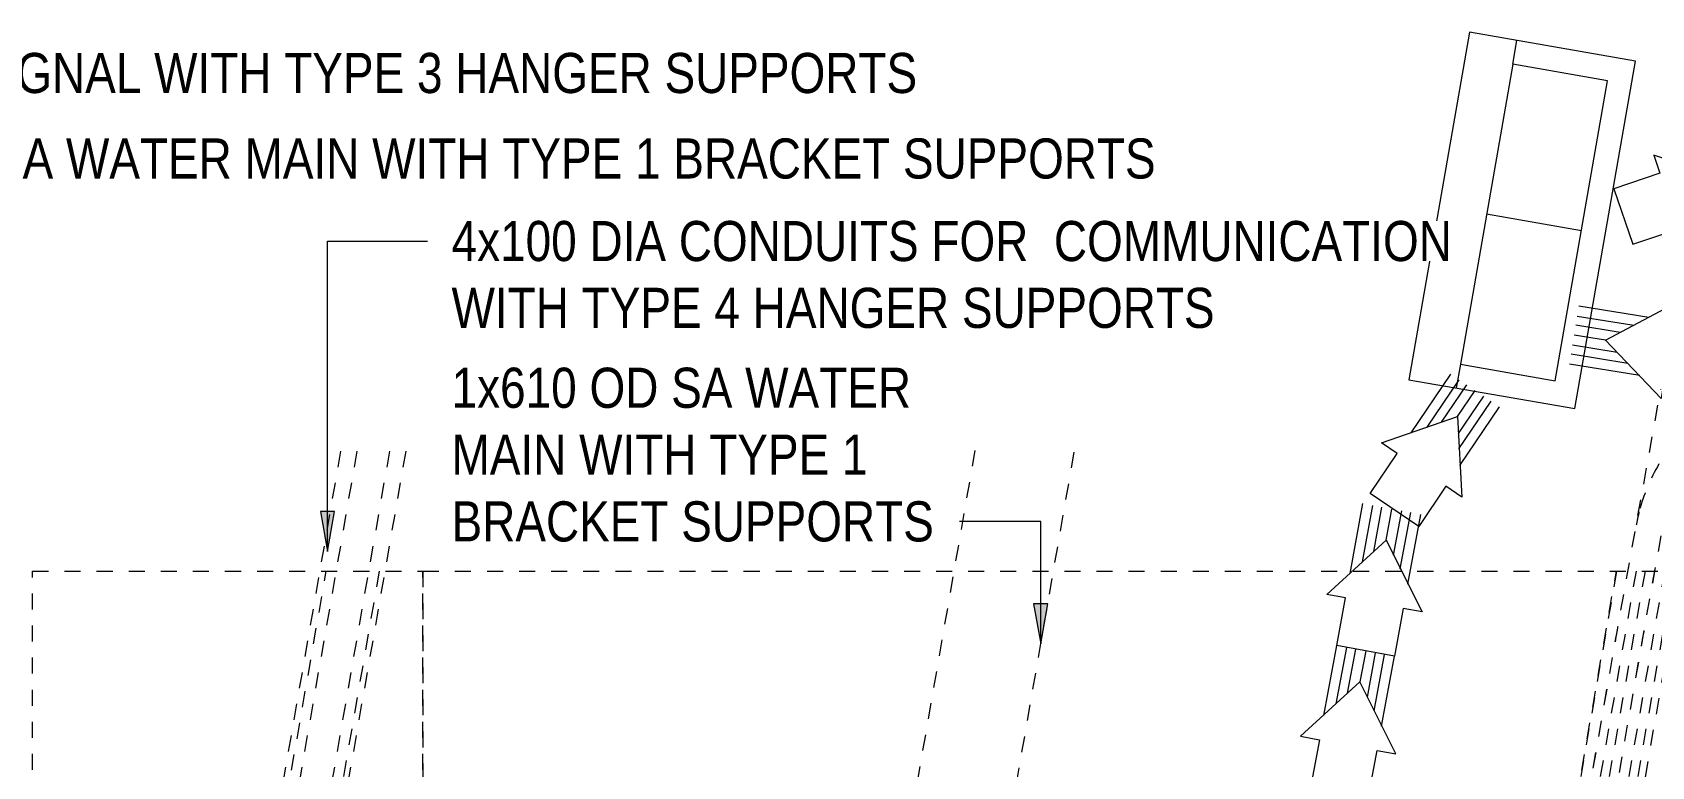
# Model space of a CAD drawing. Header units: metres. Extents: x 2 to 65, y 3 to 557.
# Drawn here: x 43.39 to 53.49, y 544.83 to 549.41 of the extents above; entities that cross this region are included whole.
import ezdxf

# ---------------------------------------------------------------- set-up
doc = ezdxf.new("R2010")
doc.units = ezdxf.units.M
doc.linetypes.add('Dashed', pattern=[0.0075, 0.005, -0.0025])
doc.linetypes.add('JacobsDash', pattern=[0.0045, 0.003, -0.0015])
for name, color, linetype, lineweight in [('A-DETL', 7, 'Continuous', 13), ('G-ANNO-TEXT', 7, 'Continuous', 9), ('S-BEAM', 7, 'Continuous', 50)]:
    doc.layers.add(name, color=color, linetype=linetype, lineweight=lineweight)
doc.styles.add('Arial Narrow_5', font='ARIALN.TTF', dxfattribs={"height": 0.25})

# ---------------------------------------------------------------- blocks, each defined once
blk = doc.blocks.new('T2DPAA-T2D-C3S-SD-M2D-100010_250_dwg-40816791-DRG-2873251 - SERVICE SUPPORT GENERAL ARRANGEMENT PLAN')
at = {"color": 252, "lineweight": 18, "true_color": 0x888888}
for p, q in [((79.833, -620.35), (80.274, -620.316)), ((78.935, -620.42), (79.377, -620.386)), ((79.922, -620.407), (80.279, -620.379)), ((80.003, -620.457), (80.283, -620.435)), ((79.024, -620.476), (79.382, -620.449)), ((79.106, -620.526), (79.386, -620.505)), ((80.778, -620.493), (81.196, -620.638)), ((79.115, -620.653), (79.396, -620.631)), ((79.94, -620.645), (80.297, -620.618)), ((80.013, -620.583), (80.293, -620.562)), ((80.837, -620.58), (81.175, -620.698)), ((82.268, -621.195), (82.216, -620.597)), ((79.043, -620.715), (79.4, -620.687)), ((79.861, -620.715), (80.302, -620.681)), ((80.891, -620.659), (81.157, -620.751)), ((81.27, -620.68), (81.12, -620.693)), ((78.963, -620.784), (79.405, -620.75)), ((80.658, -620.838), (81.076, -620.984)), ((80.758, -620.806), (81.097, -620.924)), ((80.85, -620.778), (81.115, -620.871)), ((81.49, -621.778), (81.445, -621.337)), ((81.544, -621.688), (81.508, -621.331)), ((81.592, -621.605), (81.564, -621.325)), ((81.718, -621.592), (81.69, -621.312)), ((81.782, -621.663), (81.746, -621.307)), ((81.853, -621.741), (81.809, -621.3))]:
    blk.add_line(p, q, dxfattribs=at)
at = {"color": 252, "lineweight": 18, "true_color": 0x888888, "flags": 128}
blk.add_lwpolyline([(83.286, -620.203), (81.094, -620.394), (81.186, -621.44), (83.377, -621.249)], close=True, dxfattribs=at)
for points in [[(79.391, -620.568), (79.195, -620.583), (78.772, -620.313), (78.781, -620.432), (78.48, -620.455), (78.508, -620.819), (78.809, -620.796), (78.818, -620.915), (79.195, -620.583)], [(80.092, -620.514), (79.716, -620.846), (79.706, -620.727), (79.405, -620.75), (79.377, -620.386), (79.678, -620.362), (79.669, -620.243), (80.092, -620.514), (80.288, -620.499)], [(80.95, -620.746), (80.472, -620.9), (80.512, -620.787), (80.226, -620.688), (80.346, -620.343), (80.632, -620.442), (80.671, -620.329), (80.95, -620.746), (81.136, -620.811)], [(83.162, -620.515), (81.27, -620.68), (81.322, -621.278), (83.215, -621.112), (83.162, -620.515), (83.312, -620.502)], [(81.647, -621.515), (81.988, -621.883), (81.869, -621.895), (81.899, -622.196), (81.536, -622.233), (81.505, -621.932), (81.386, -621.944), (81.647, -621.515), (81.627, -621.319)], [(82.921, -622.173), (82.812, -622.01), (82.841, -621.509), (82.742, -621.575), (82.574, -621.323), (82.27, -621.526), (82.437, -621.778), (82.338, -621.844), (82.812, -622.01)]]:
    blk.add_lwpolyline(points, dxfattribs=at)
blk = doc.blocks.new('T2DPAA-T2D-PWC-SD-M2D-100001_ProposedDrainage_rvt-1-DRG-2873251 - SERVICE SUPPORT GENERAL ARRANGEMENT PLAN')
at = {"color": 252, "lineweight": 18, "true_color": 0x888888, "rotation": 75.11694444444437}
blk.add_blockref('T2DPAA-T2D-C3S-SD-M2D-100010_250_dwg-40816791-DRG-2873251 - SERVICE SUPPORT GENERAL ARRANGEMENT PLAN', (-1731.083, 628.219), dxfattribs=at)
blk = doc.blocks.new('T2DPAA-T2D-C3S-TT-XRF-100101_dwg-40805445-DRG-2873251 - SERVICE SUPPORT GENERAL ARRANGEMENT PLAN')
at = {"color": 191, "linetype": 'Dashed', "lineweight": 18, "true_color": 0xbf7fff, "flags": 128}
for points in [[(-211.042, -614.558), (-208.617, -614.346), (-208.608, -614.346), (-208.565, -614.342), (-208.558, -614.341), (-208.506, -614.337), (-207.056, -614.219)], [(-211.042, -614.558), (-208.62, -614.347), (-208.612, -614.346), (-208.564, -614.342), (-208.556, -614.341), (-208.503, -614.337), (-207.915, -614.289)], [(-211.027, -614.723), (-208.602, -614.511), (-208.594, -614.51), (-208.551, -614.506), (-208.545, -614.506), (-208.493, -614.501), (-207.043, -614.384)], [(-211.027, -614.723), (-208.606, -614.511), (-208.597, -614.51), (-208.549, -614.506), (-208.543, -614.506), (-208.489, -614.501), (-207.902, -614.454)], [(-211.013, -614.887), (-208.588, -614.675), (-208.579, -614.674), (-208.536, -614.671), (-208.531, -614.67), (-208.48, -614.666), (-207.03, -614.548)], [(-211.013, -614.887), (-208.592, -614.675), (-208.583, -614.675), (-208.535, -614.67), (-208.53, -614.67), (-208.476, -614.666), (-207.889, -614.618)]]:
    blk.add_lwpolyline(points, dxfattribs=at)
at = {"color": 191, "linetype": 'Dashed', "lineweight": 18, "true_color": 0xbf7fff}
for start, end in [(90.3609, 94.6376), (74.4454, 90.3609)]:
    blk.add_arc((-207.821, -615.45), 1.165, start, end, dxfattribs=at)
blk = doc.blocks.new('T2DPAA-T2D-PWC-TT-M2D-100010_ProposedITS_rvt-1-DRG-2873251 - SERVICE SUPPORT GENERAL ARRANGEMENT PLAN')
at = {"color": 191, "linetype": 'Dashed', "lineweight": 18, "true_color": 0xbf7fff, "rotation": 75.11694444444437}
blk.add_blockref('T2DPAA-T2D-C3S-TT-XRF-100101_dwg-40805445-DRG-2873251 - SERVICE SUPPORT GENERAL ARRANGEMENT PLAN', (-1649.534, 905.057), dxfattribs=at)

msp = doc.modelspace()

# ---------------------------------------------------------------- hatches: boundary and pattern name
at = {"layer": 'G-ANNO-TEXT'}
for points in [[(45.2316, 546.1748), (45.2757, 546.4248), (45.1875, 546.4248)], [(49.6779, 545.599), (49.722, 545.849), (49.6338, 545.849)]]:
    msp.add_hatch(color=256, dxfattribs=at).paths.add_polyline_path(points)

# ---------------------------------------------------------------- linework, layer by layer
at = {"layer": 'A-DETL', "color": 32, "linetype": 'JacobsDash', "lineweight": 9, "true_color": 0xcc6600}
for p, q in [((45.3132, 546.8005), (38.0828, 505.2986)), ((45.4147, 546.8005), (38.1843, 505.2986)), ((45.6177, 546.8005), (38.3874, 505.2986)), ((45.7192, 546.8005), (38.4889, 505.2986))]:
    msp.add_line(p, q, dxfattribs=at)
at = {"layer": 'A-DETL', "color": 164, "linetype": 'JacobsDash', "lineweight": 9, "true_color": 0x002699}
for p, q in [((49.2678, 546.8057), (42.0365, 505.2986)), ((49.8851, 546.7954), (42.6557, 505.2986))]:
    msp.add_line(p, q, dxfattribs=at)
at = {"layer": 'A-DETL', "color": 191, "linetype": 'JacobsDash', "true_color": 0xbf7fff}
for p, q in [((53.2679, 546.0536), (46.1677, 505.2986)), ((53.3898, 546.0536), (46.2895, 505.2986)), ((53.4456, 546.0536), (46.3454, 505.2986)), ((53.5674, 546.0536), (46.4672, 505.2986)), ((53.6232, 546.0536), (46.523, 505.2986))]:
    msp.add_line(p, q, dxfattribs=at)
at = {"layer": 'G-ANNO-TEXT'}
for p, q in [((45.2316, 548.1116), (45.8551, 548.1116)), ((45.2316, 546.1748), (45.2316, 548.1116)), ((45.2757, 546.4248), (45.1875, 546.4248)), ((45.1875, 546.4248), (45.2316, 546.1748)), ((45.2316, 546.1748), (45.2757, 546.4248)), ((49.3514, 546.3631), (49.1714, 546.3631)), ((49.6779, 546.3631), (49.3514, 546.3631)), ((49.6779, 545.599), (49.6779, 546.3631)), ((49.722, 545.849), (49.6338, 545.849)), ((49.6338, 545.849), (49.6779, 545.599)), ((49.6779, 545.599), (49.722, 545.849))]:
    msp.add_line(p, q, dxfattribs=at)
at = {"layer": 'S-BEAM', "color": 252, "linetype": 'JacobsDash', "lineweight": 9, "true_color": 0x888888}
for p, q in [((43.3924, 546.0536), (43.3924, 546.0536)), ((43.3924, 546.0536), (45.8261, 546.0536)), ((43.3924, 544.6136), (43.3924, 546.0536)), ((44.9731, 544.6136), (45.224, 546.0536)), ((45.5539, 546.0536), (45.303, 544.6136)), ((45.8261, 546.0536), (57.6012, 546.0536)), ((45.8261, 544.6136), (45.8261, 546.0536)), ((45.8261, 546.0536), (45.8261, 544.6136)), ((53.0166, 544.6136), (53.2674, 546.0536))]:
    msp.add_line(p, q, dxfattribs=at)

# ---------------------------------------------------------------- block references
at = {"color": 252, "lineweight": 5, "true_color": 0x888888}
msp.add_blockref('T2DPAA-T2D-PWC-SD-M2D-100001_ProposedDrainage_rvt-1-DRG-2873251 - SERVICE SUPPORT GENERAL ARRANGEMENT PLAN', (1162.6465, 0), dxfattribs=at)
at = {"lineweight": 5}
msp.add_blockref('T2DPAA-T2D-PWC-TT-M2D-100010_ProposedITS_rvt-1-DRG-2873251 - SERVICE SUPPORT GENERAL ARRANGEMENT PLAN', (1162.6465, 0), dxfattribs=at)

# ---------------------------------------------------------------- next in the draw order: texts
at = {"layer": 'G-ANNO-TEXT', "char_height": 0.25, "attachment_point": 1, "style": 'Arial Narrow_5', "bg_fill": 3, "box_fill_scale": 1, "bg_fill_color": 256, "bg_fill_true_color": 13158600, "bg_fill_transparency": 0}
for s, insert in [('10x100 DIA CONDUITS FOR TRAFFIC SIGNAL WITH TYPE 3 HANGER SUPPORTS', (37.8977, 549.2847)), ('1x610 OD SA WATER MAIN WITH TYPE 1 BRACKET SUPPORTS', (41.7706, 548.7515)), ('4x100 DIA CONDUITS FOR  COMMUNICATION ', (46.0051, 548.2366)), ('WITH TYPE 4 HANGER SUPPORTS', (46.0051, 547.8199)), ('1x610 OD SA WATER ', (46.0051, 547.3215)), ('MAIN WITH TYPE 1 ', (46.0051, 546.9048)), ('BRACKET SUPPORTS', (46.0051, 546.4881))]:
    msp.add_mtext(s, dxfattribs=dict(at, insert=insert))

doc.saveas('drawing.dxf')
